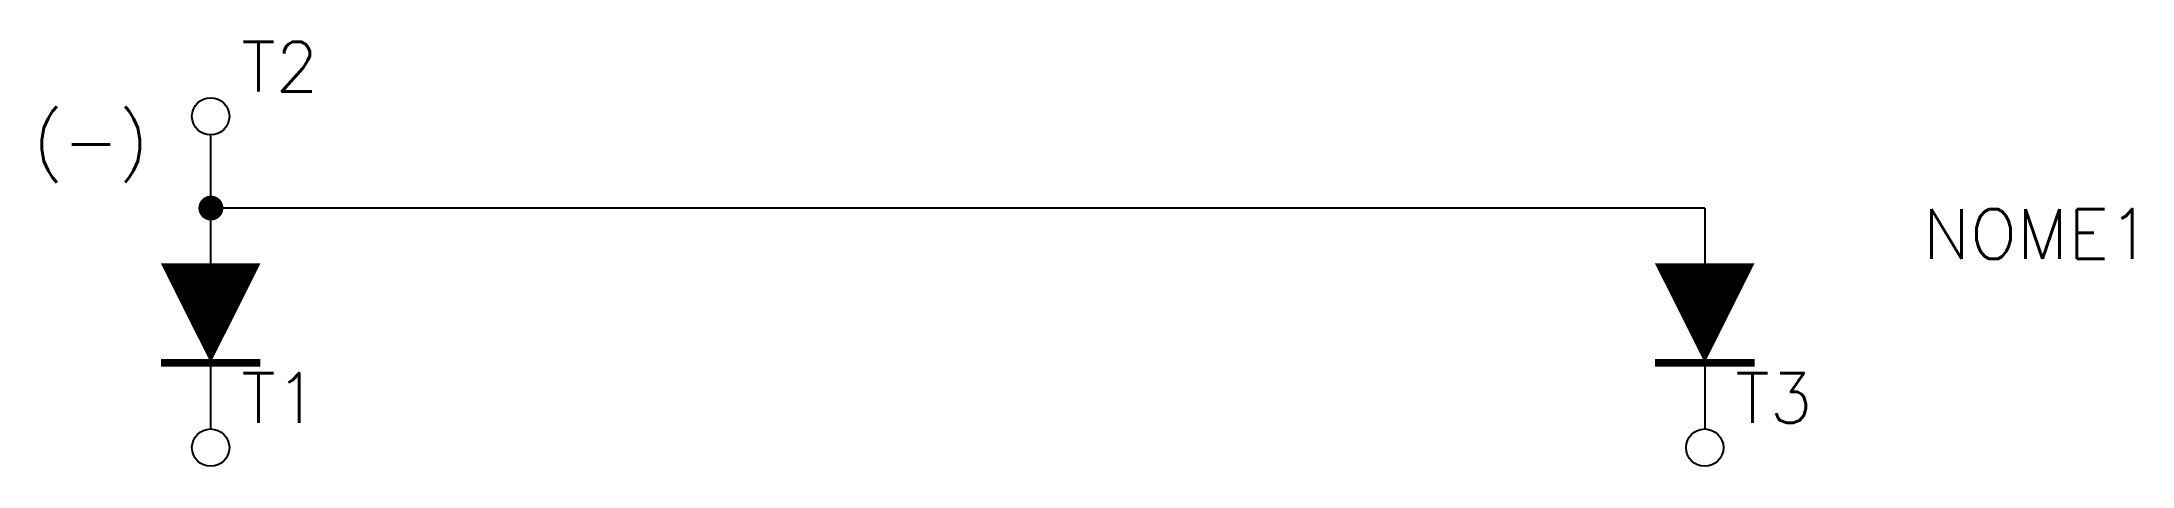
# Model space of a CAD drawing. Header units: millimetres. Extents: x 1323.8 to 1407.7, y 980.7 to 997.8.
import ezdxf
from ezdxf.enums import TextEntityAlignment as Align

# ---------------------------------------------------------------- set-up
doc = ezdxf.new("R2010")
doc.units = ezdxf.units.MM
doc.styles.add('ROMANS', font='ROMANS', dxfattribs={"height": 0.2})

# ---------------------------------------------------------------- blocks, each defined once
blk = doc.blocks.new('CON2')
at = {"const_width": 0.5}
blk.add_lwpolyline([(-0.25, 0, 1), (0.25, 0, 1)], format="xyb", close=True, dxfattribs=at)

msp = doc.modelspace()

# ---------------------------------------------------------------- linework, layer by layer
at = {"color": 0}
for p, q in [((1330.571, 994.041), (1330.571, 982.218)), ((1390.571, 991.102), (1390.571, 982.218))]:
    msp.add_line(p, q, dxfattribs=at)
msp.add_line((1390.571, 991.102), (1330.58, 991.102))
at = {"color": 5}
for points in [[(1330.571, 984.879, 0, 4, 0), (1330.571, 988.879, 4, 4, 0)], [(1390.571, 984.879, 0, 4, 0), (1390.571, 988.879, 4, 4, 0)]]:
    msp.add_lwpolyline(points, format="xyseb", dxfattribs=at)
at = {"color": 5, "const_width": 0.3}
for points in [[(1332.571, 984.879), (1328.571, 984.879)], [(1392.571, 984.879), (1388.571, 984.879)]]:
    msp.add_lwpolyline(points, dxfattribs=at)
for centre in [(1330.571, 994.791), (1330.571, 981.468), (1390.571, 981.468)]:
    msp.add_circle(centre, 0.75)

# ---------------------------------------------------------------- block references
at = {"xscale": -1, "rotation": 180}
msp.add_blockref('CON2', (1330.58, 991.102), dxfattribs=at)

# ---------------------------------------------------------------- texts
at = {"style": 'ROMANS'}
msp.add_text('(-)', height=2, dxfattribs=at).set_placement((1328.075, 993.803), align=Align.MIDDLE_RIGHT)
at = {"lineweight": -3, "style": 'ROMANS'}
for tag, p in [('T2', (1331.806, 996.791)), ('NOME1', (1399.339, 990.064)), ('T1', (1331.806, 983.468)), ('T3', (1391.806, 983.468))]:
    msp.add_attdef(tag, text='', height=2, dxfattribs=at).set_placement(p, align=Align.MIDDLE_LEFT)

doc.saveas('drawing.dxf')
